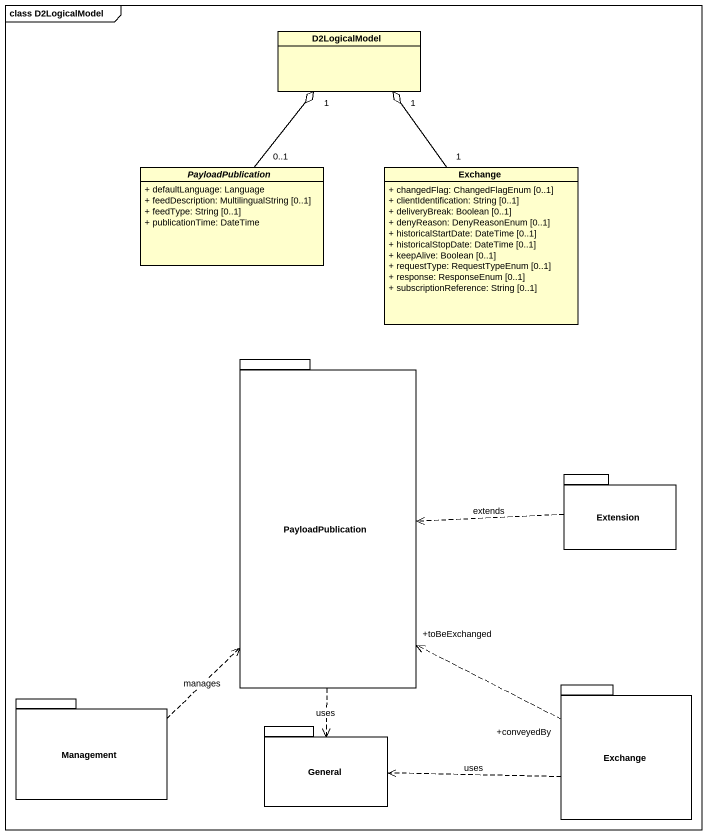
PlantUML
@startuml
mainframe class D2LogicalModel
hide circle
hide empty members
skinparam classAttributeIconSize 0
class D2LogicalModel
abstract class PayloadPublication {
  + defaultLanguage: Language
  + feedDescription: MultilingualString [0..1]
  + feedType: String [0..1]
  + publicationTime: DateTime
}
class Exchange {
  + changedFlag: ChangedFlagEnum [0..1]
  + clientIdentification: String [0..1]
  + deliveryBreak: Boolean [0..1]
  + denyReason: DenyReasonEnum [0..1]
  + historicalStartDate: DateTime [0..1]
  + historicalStopDate: DateTime [0..1]
  + keepAlive: Boolean [0..1]
  + requestType: RequestTypeEnum [0..1]
  + response: ResponseEnum [0..1]
  + subscriptionReference: String [0..1]
}
package "PayloadPublication" as PayloadPublication_2 {
}
package Extension {
}
package Management {
}
package "Exchange" as Exchange_2 {
}
package General {
}
PayloadPublication "0..1" -up-o "1" D2LogicalModel
Exchange "1" -up-o "1" D2LogicalModel
PayloadPublication_2 ..> General : uses
Extension .left.> PayloadPublication_2 : extends
Management .up.> PayloadPublication_2 : manages
Exchange_2 "+conveyedBy" .up.> "+toBeExchanged" PayloadPublication_2
Exchange_2 .left.> General : uses
@enduml
